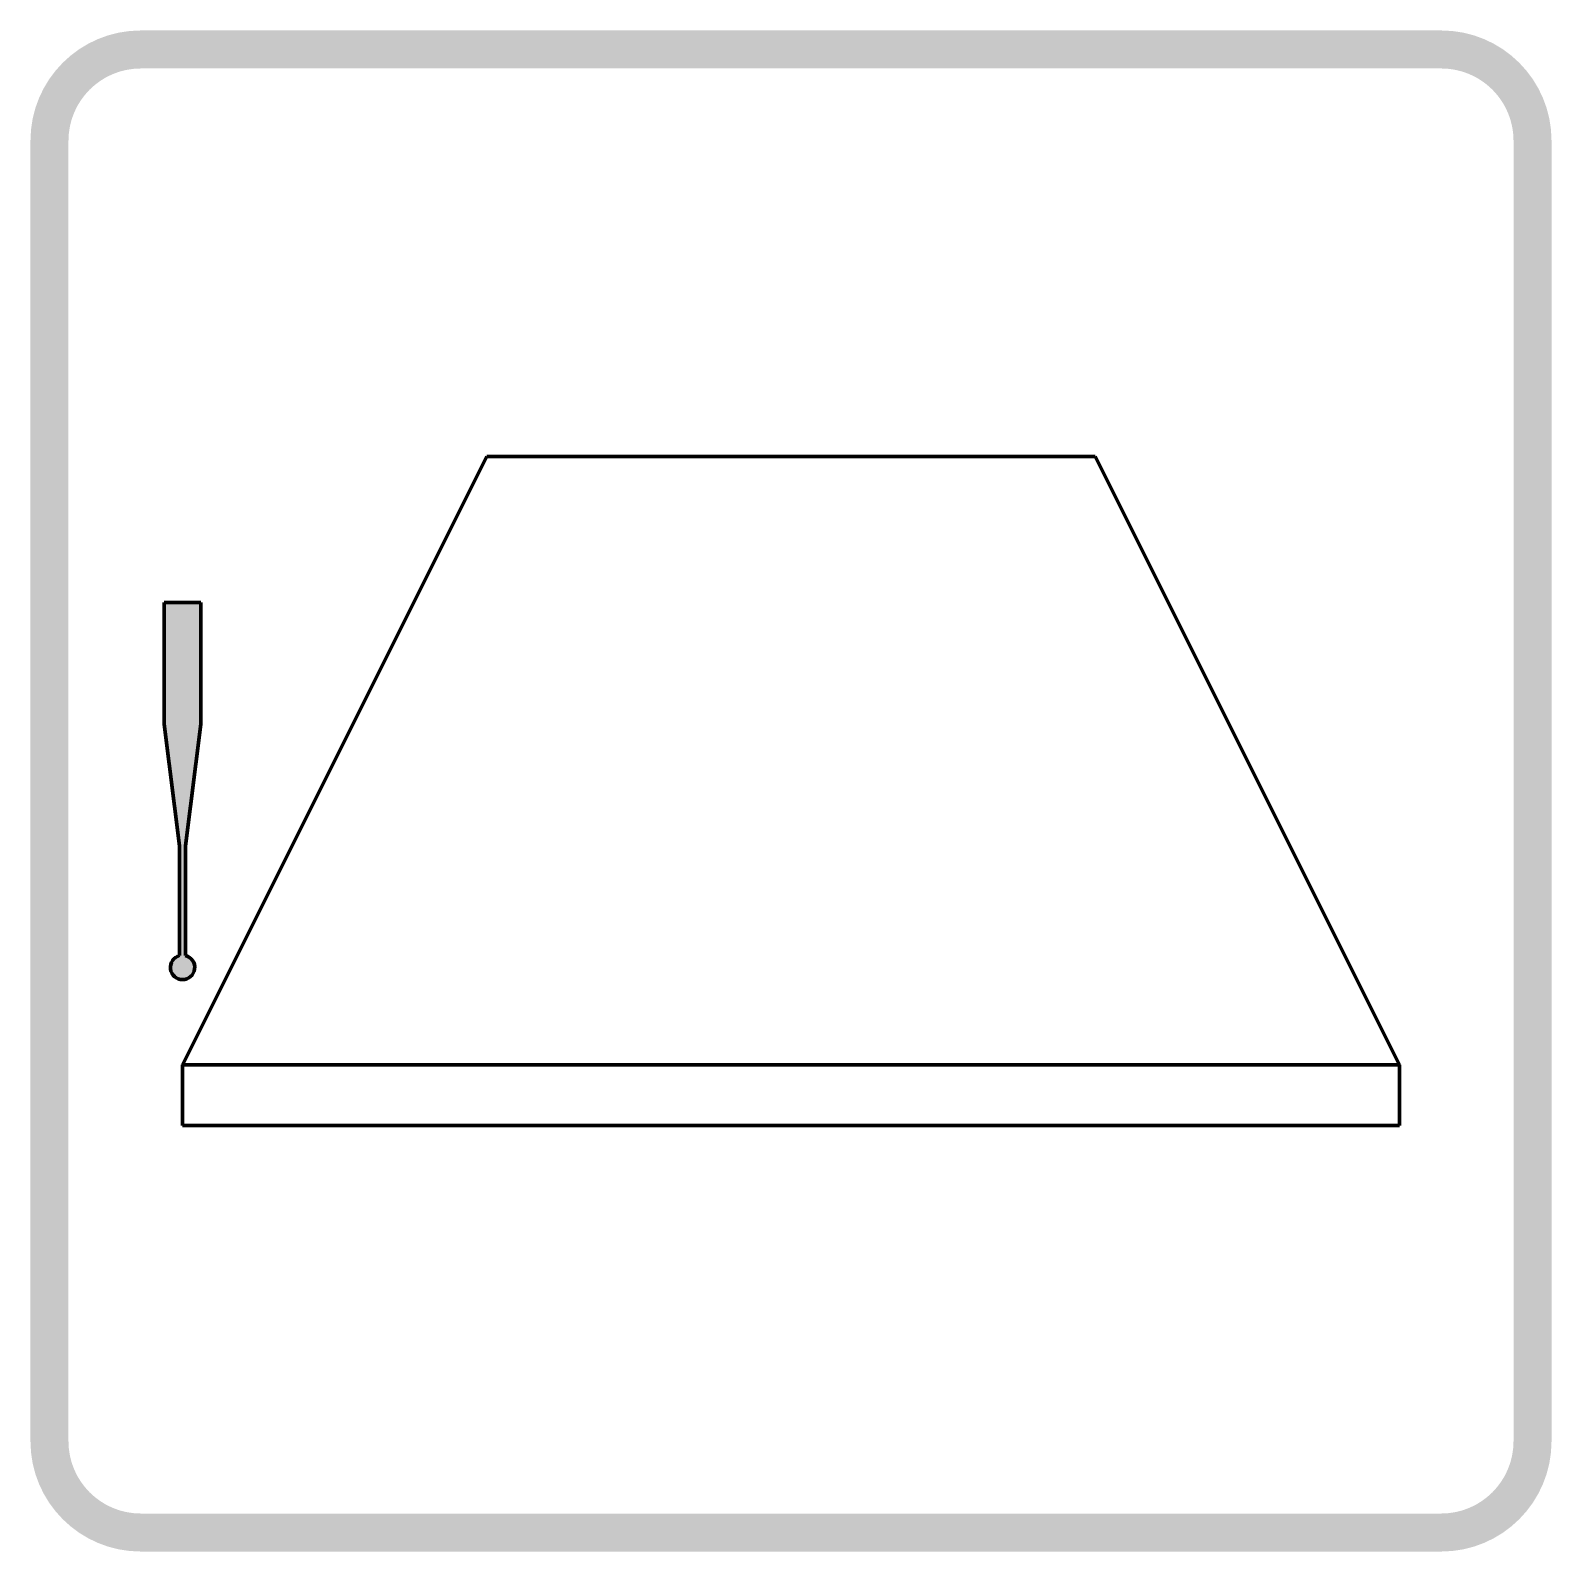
# Model space of a CAD drawing. Header units: millimetres. Extents: x -100 to 100, y -100 to 100.
import ezdxf

# ---------------------------------------------------------------- set-up
doc = ezdxf.new("R2010")
doc.units = ezdxf.units.MM
doc.layers.get('0').update_dxf_attribs({"color": 178, "lineweight": 25, "true_color": 0x000000})

msp = doc.modelspace()

# ---------------------------------------------------------------- hatches: boundary and pattern name
h = msp.add_hatch(color=256)
edge = h.paths.add_edge_path(flags=0)
edge.add_line((100, -85.50000000000003), (100, 85.49999999999997))
edge.add_arc((85.49999999999997, 85.49999999999997), 14.5, 0, 90)
edge.add_line((85.49999999999997, 99.99999999999997), (-85.50000000000003, 100))
edge.add_arc((-85.50000000000003, 85.49999999999997), 14.5, 90, 180)
edge.add_line((-100, 85.49999999999997), (-100, -85.50000000000003))
edge.add_arc((-85.50000000000003, -85.50000000000003), 14.5, 180, 270)
edge.add_line((-85.50000000000003, -100), (85.49999999999997, -100))
edge.add_arc((85.49999999999997, -85.50000000000003), 14.5, 270, 360)
edge = h.paths.add_edge_path(flags=0)
edge.add_arc((-85.50000000000003, 85.49999999999997), 9.5, 90.00000000000001, 180)
edge.add_line((-95.00000000000003, 85.49999999999997), (-95.00000000000003, -85.50000000000003))
edge.add_arc((-85.50000000000003, -85.50000000000003), 9.5, 180, 270)
edge.add_line((-85.50000000000003, -95.00000000000003), (85.49999999999997, -95.00000000000003))
edge.add_arc((85.49999999999997, -85.50000000000003), 9.5, 270, 360)
edge.add_line((94.99999999999997, -85.50000000000003), (94.99999999999997, 85.49999999999997))
edge.add_arc((85.49999999999997, 85.49999999999997), 9.5, 0, 90.00000000000001)
edge.add_line((85.49999999999997, 94.99999999999997), (-85.50000000000003, 94.99999999999997))
at = {"lineweight": 200}
h = msp.add_hatch(color=256, dxfattribs=at)
edge = h.paths.add_edge_path(flags=0)
edge.add_line((-82.39999999999998, 24.79999999999998), (-77.60000000000002, 24.79999999999998))
edge.add_line((-77.60000000000002, 24.79999999999998), (-77.60000000000002, 8.799999999999983))
edge.add_line((-77.60000000000002, 8.799999999999983), (-79.60000000000002, -7.200000000000017))
edge.add_line((-79.60000000000002, -7.200000000000017), (-79.60000000000002, -21.65080666151707))
edge.add_arc((-79.99999999999989, -23.20000000000002), 1.6, -255.52248781407013, 75.52248781407019, ccw=False)
edge.add_line((-80.39999999999989, -21.65080666151705), (-80.39999999999998, -7.200000000000017))
edge.add_line((-80.39999999999998, -7.200000000000017), (-82.39999999999998, 8.799999999999983))
edge.add_line((-82.39999999999998, 8.799999999999983), (-82.39999999999998, 24.79999999999998))

# ---------------------------------------------------------------- linework, layer by layer
for p, q in [((-40, 44), (-80, -36.00000000000003)), ((-40, 44), (40, 44)), ((80, -36.00000000000003), (40, 44)), ((-82.39999999999998, 8.799999999999983), (-82.39999999999998, 24.79999999999998)), ((-82.39999999999998, 24.79999999999998), (-77.60000000000002, 24.79999999999998)), ((-77.60000000000002, 24.79999999999998), (-77.60000000000002, 8.799999999999983)), ((-80.39999999999998, -7.200000000000017), (-82.39999999999998, 8.799999999999983)), ((-77.60000000000002, 8.799999999999983), (-79.60000000000002, -7.200000000000017)), ((-80.39999999999998, -21.65080666151707), (-80.39999999999998, -7.200000000000017)), ((-79.60000000000002, -7.200000000000017), (-79.60000000000002, -21.65080666151707)), ((-80, -36.00000000000003), (-80, -44.00000000000003)), ((-80, -36.00000000000003), (80, -36.00000000000003)), ((80, -44.00000000000003), (80, -36.00000000000003)), ((-80, -44.00000000000003), (80, -44.00000000000003))]:
    msp.add_line(p, q, dxfattribs=at)
msp.add_arc((-79.99999999999989, -23.20000000000002), 1.6, 104.4775121859299, 75.52248781407019, dxfattribs=at)

doc.saveas('drawing.dxf')
